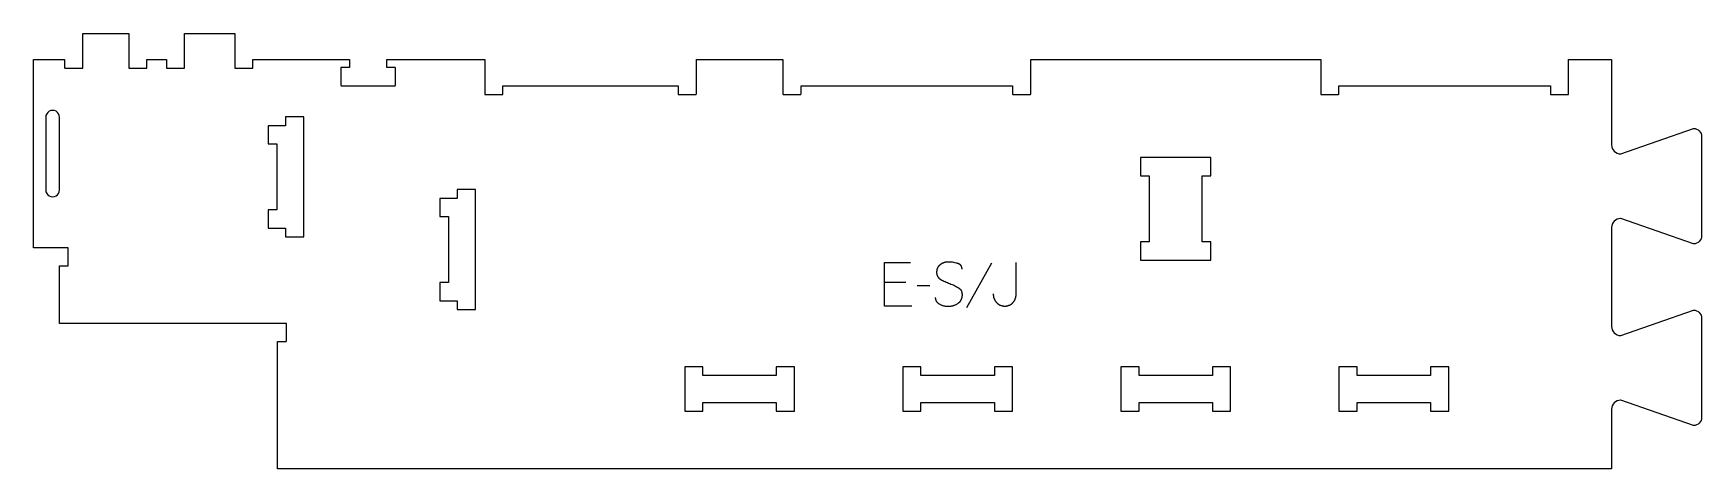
# Model space of a CAD drawing. Extents: x -582 to 565, y -142 to 158.
import ezdxf

# ---------------------------------------------------------------- set-up
doc = ezdxf.new("R2010")
doc.units = 0
for name, color, linetype in [('1_ANYTOOL_1MMDEEP_LABELS_S', 2, 'CONTINUOUS'), ('3_ANYTOOL_CUTTHROUGH_INSID', 4, 'CONTINUOUS'), ('4_ANYTOOL_CUTTHROUGH_OUTSI', 5, 'CONTINUOUS')]:
    doc.layers.add(name, color=color, linetype=linetype)

msp = doc.modelspace()

# ---------------------------------------------------------------- linework, layer by layer
at = {"layer": '1_ANYTOOL_1MMDEEP_LABELS_S'}
for p, q in [((76.7, -0.5), (59.5, -31.2)), ((17.7, -13.9), (3, -13.9)), ((34.2, -16.1), (25.4, -16.2))]:
    msp.add_line(p, q, dxfattribs=at)
for points in [[(21.9, -30), (3, -30), (3, 0), (20.8, 0)], [(56.4, -4.6), (56.4, -4.4), (56.4, -4.3), (56.4, -4.2), (56.4, -4.1), (56.4, -4), (56.4, -3.9), (56.3, -3.9), (56.3, -3.8), (56.3, -3.7), (56.3, -3.6), (56.3, -3.5), (56.3, -3.4), (56.2, -3.4), (56.2, -3.3), (56.2, -3.2), (56.2, -3.1), (56.1, -3), (56.1, -3), (56.1, -2.9), (56, -2.8), (56, -2.7), (56, -2.7), (55.9, -2.6), (55.9, -2.5), (55.9, -2.5), (55.8, -2.4), (55.8, -2.3), (55.7, -2.3), (55.7, -2.2), (55.6, -2.1), (55.6, -2.1), (55.5, -2), (55.5, -1.9), (55.4, -1.9), (55.4, -1.8), (55.3, -1.8), (55.2, -1.7), (55.2, -1.7), (55.1, -1.6), (55, -1.5), (55, -1.5), (54.9, -1.4), (54.8, -1.4), (54.8, -1.3), (54.7, -1.3), (54.6, -1.2), (54.5, -1.2), (54.5, -1.2), (54.4, -1.1), (54.3, -1.1), (54.2, -1), (54.1, -0.9), (53.9, -0.9), (53.7, -0.8), (53.5, -0.7), (53.3, -0.7), (53.1, -0.6), (52.3, -0.4), (51.5, -0.2), (50.7, 0), (49.9, 0.1), (49.6, 0.2), (49.2, 0.2), (48.8, 0.3), (48.5, 0.3), (48.1, 0.3), (47.7, 0.3), (47.4, 0.3), (47, 0.3), (46.8, 0.3), (46.6, 0.3), (46.4, 0.3), (46.2, 0.3), (46.1, 0.3), (45.9, 0.3), (45.7, 0.3), (45.5, 0.2), (45.3, 0.2), (45.1, 0.2), (44.9, 0.1), (44.8, 0.1), (44.6, 0), (44.4, 0), (44.2, -0.1), (44, -0.1), (43.9, -0.2), (43.7, -0.2), (43.5, -0.3), (43.4, -0.4), (43.2, -0.5), (43, -0.5), (42.8, -0.6), (42.7, -0.7), (42.5, -0.8), (42.4, -0.9), (42.2, -1), (42, -1.1), (41.9, -1.2), (41.7, -1.3), (41.6, -1.4), (41.4, -1.5), (41.2, -1.6), (41.1, -1.7), (41, -1.9), (40.8, -2), (40.7, -2.1), (40.6, -2.2), (40.4, -2.4), (40.3, -2.5), (40.2, -2.6), (40.1, -2.8), (40, -2.9), (39.9, -3.1), (39.8, -3.2), (39.7, -3.4), (39.6, -3.5), (39.5, -3.7), (39.5, -3.9), (39.4, -4), (39.3, -4.2), (39.3, -4.4), (39.2, -4.5), (39.2, -4.7), (39.1, -4.9), (39.1, -5.1), (39, -5.3), (39, -5.5), (39, -5.7), (39, -5.9), (38.9, -6.1), (38.9, -6.3), (38.9, -6.5), (38.9, -6.7), (38.9, -6.9), (38.9, -7.1), (38.9, -7.3), (39, -7.5), (39, -7.7), (39, -7.9), (39, -8.1), (39.1, -8.3), (39.1, -8.5), (39.2, -8.7), (39.2, -8.8), (39.3, -9), (39.3, -9.1), (39.4, -9.2), (39.4, -9.3), (39.5, -9.4), (39.5, -9.4), (39.5, -9.5), (39.6, -9.6), (39.6, -9.7), (39.7, -9.8), (39.7, -9.8), (39.8, -9.9), (39.8, -10), (39.9, -10.1), (39.9, -10.1), (40, -10.2), (40, -10.3), (40.1, -10.4), (40.1, -10.4), (40.2, -10.5), (40.3, -10.6), (40.3, -10.6), (40.4, -10.7), (40.4, -10.8), (40.5, -10.8), (40.6, -11), (40.8, -11.1), (40.9, -11.2), (41.1, -11.3), (41.2, -11.4), (41.4, -11.5), (41.6, -11.6), (41.7, -11.7), (42.5, -12.1), (43.2, -12.5), (43.9, -12.9), (44.7, -13.2), (45.5, -13.6), (46.3, -13.9), (47.1, -14.3), (47.9, -14.6), (48.7, -14.9), (49.5, -15.2), (50.3, -15.5), (51.1, -15.9), (51.8, -16.3), (52.6, -16.7), (53.3, -17.1), (54, -17.5), (54.1, -17.6), (54.3, -17.7), (54.4, -17.8), (54.5, -17.9), (54.6, -17.9), (54.7, -18), (54.7, -18.1), (54.8, -18.1), (54.9, -18.2), (54.9, -18.3), (55, -18.3), (55.1, -18.4), (55.1, -18.5), (55.2, -18.5), (55.2, -18.6), (55.3, -18.7), (55.4, -18.8), (55.4, -18.8), (55.5, -18.9), (55.5, -19), (55.6, -19.1), (55.6, -19.1), (55.7, -19.2), (55.7, -19.3), (55.7, -19.4), (55.8, -19.5), (55.8, -19.5), (55.9, -19.6), (55.9, -19.7), (55.9, -19.8), (56, -19.9), (56, -20), (56, -20.1), (56.1, -20.1), (56.1, -20.2), (56.1, -20.3), (56.2, -20.4), (56.2, -20.6), (56.3, -20.8), (56.3, -21), (56.3, -21.2), (56.3, -21.4), (56.4, -21.6), (56.4, -21.8), (56.4, -22), (56.4, -22.2), (56.4, -22.5), (56.4, -22.7), (56.4, -22.9), (56.3, -23.2), (56.3, -23.4), (56.3, -23.6), (56.2, -23.8), (56.2, -24), (56.2, -24.3), (56.1, -24.5), (56, -24.7), (56, -24.9), (55.9, -25.1), (55.8, -25.3), (55.8, -25.5), (55.7, -25.6), (55.6, -25.8), (55.5, -26), (55.4, -26.2), (55.3, -26.4), (55.2, -26.5), (55.1, -26.7), (55, -26.9), (54.9, -27), (54.7, -27.2), (54.6, -27.3), (54.5, -27.5), (54.3, -27.6), (54.2, -27.7), (54, -27.9), (53.9, -28), (53.7, -28.1), (53.5, -28.3), (53.4, -28.4), (53.2, -28.5), (52.8, -28.7), (52.5, -28.9), (52.1, -29.1), (51.7, -29.3), (51.3, -29.5), (51, -29.6), (50.6, -29.7), (50.4, -29.8), (50.2, -29.9), (50, -29.9), (49.8, -30), (49.6, -30), (49.4, -30.1), (49.2, -30.1), (49, -30.1), (48.6, -30.2), (48.2, -30.3), (47.8, -30.3), (47.4, -30.3), (47, -30.3), (46.6, -30.3), (46.2, -30.3), (45.8, -30.3), (45.4, -30.3), (45, -30.2), (44.6, -30.1), (44.2, -30.1), (43.8, -30), (43.4, -29.9), (43.1, -29.8), (42.7, -29.6), (42.3, -29.5), (42, -29.3), (41.6, -29.2), (41.3, -29), (40.9, -28.8), (40.8, -28.7), (40.6, -28.6), (40.4, -28.5), (40.3, -28.4), (40.1, -28.3), (40, -28.2), (39.9, -28), (39.7, -27.9), (39.6, -27.8), (39.5, -27.7), (39.4, -27.5), (39.3, -27.4), (39.2, -27.3), (39.2, -27.3), (39.1, -27.2), (39.1, -27.1), (39, -27.1), (39, -27), (38.9, -26.9), (38.9, -26.8), (38.8, -26.8), (38.8, -26.7), (38.7, -26.6), (38.7, -26.5), (38.7, -26.5), (38.6, -26.4), (38.6, -26.3), (38.6, -26.2), (38.5, -26.2), (38.5, -26.1), (38.5, -26), (38.5, -25.9), (38.4, -25.7), (38.4, -25.6), (38.3, -25.4), (38.3, -25.2), (38.3, -25.1), (38.2, -24.9), (38.2, -24.7), (38.2, -24.5), (38.2, -24.3), (38.2, -24.1)], [(77.8, -21.5), (77.8, -21.7), (77.8, -21.9), (77.8, -22.1), (77.8, -22.3), (77.8, -22.5), (77.9, -22.7), (77.9, -22.9), (77.9, -23.1), (78, -23.3), (78, -23.5), (78, -23.7), (78.1, -23.9), (78.1, -24.1), (78.2, -24.3), (78.3, -24.5), (78.3, -24.7), (78.4, -24.8), (78.5, -25), (78.6, -25.2), (78.6, -25.4), (78.7, -25.6), (78.8, -25.7), (78.9, -25.9), (79, -26.1), (79.1, -26.3), (79.2, -26.4), (79.3, -26.6), (79.5, -26.8), (79.6, -26.9), (79.7, -27.1), (79.8, -27.3), (80, -27.4), (80.1, -27.6), (80.3, -27.7), (80.4, -27.9), (80.5, -28), (80.7, -28.2), (80.9, -28.3), (81, -28.4), (81.2, -28.6), (81.3, -28.7), (81.5, -28.8), (81.7, -28.9), (81.8, -29), (82, -29.1), (82.2, -29.2), (82.4, -29.3), (82.5, -29.4), (82.7, -29.4), (82.9, -29.5), (83.1, -29.6), (83.3, -29.6), (83.5, -29.7), (83.7, -29.7), (83.9, -29.8), (84.1, -29.8), (84.3, -29.9), (84.5, -29.9), (84.7, -29.9), (84.9, -30), (85.1, -30), (85.4, -30), (85.6, -30), (85.8, -30), (86, -30), (86.2, -30), (86.4, -30), (86.6, -30), (86.8, -29.9), (87, -29.9), (87.2, -29.9), (87.4, -29.9), (87.6, -29.8), (87.8, -29.8), (88, -29.7), (88.2, -29.7), (88.4, -29.6), (88.6, -29.5), (88.7, -29.5), (88.9, -29.4), (89.1, -29.3), (89.3, -29.3), (89.4, -29.2), (89.6, -29.1), (89.7, -29), (89.9, -28.9), (90.1, -28.8), (90.2, -28.7), (90.4, -28.6), (90.5, -28.4), (90.7, -28.3), (90.8, -28.2), (91, -28.1), (91.1, -27.9), (91.2, -27.8), (91.4, -27.6), (91.5, -27.5), (91.6, -27.3), (91.8, -27.2), (91.9, -27), (92, -26.9), (92.1, -26.7), (92.2, -26.6), (92.3, -26.4), (92.4, -26.2), (92.5, -26.1), (92.6, -25.9), (92.7, -25.7), (92.8, -25.6), (92.8, -25.4), (92.9, -25.2), (93, -25), (93, -24.8), (93.1, -24.7), (93.2, -24.5), (93.2, -24.3), (93.3, -24.1), (93.3, -23.9), (93.3, -23.7), (93.4, -23.5), (93.4, -23.3), (93.4, -23.1), (93.5, -22.9), (93.5, -22.7), (93.5, -22.5), (93.5, -22.3), (93.5, -22.1), (93.5, -21.9), (93.5, 0)]]:
    msp.add_lwpolyline(points, dxfattribs=at)
at = {"layer": '3_ANYTOOL_CUTTHROUGH_INSID'}
msp.add_lwpolyline([(-564.4, 99.9, 1.000001), (-573.9, 99.9), (-573.9, 49.9, 1.000001), (-564.4, 49.9)], format="xyb", close=True, dxfattribs=at)
for points in [[(-408.9, 100.1), (-408.9, 94.1), (-420.9, 94.1), (-420.9, 81.6), (-414.9, 81.6), (-414.9, 36.1), (-420.9, 36.1), (-420.9, 23.6), (-408.9, 23.6), (-408.9, 17.6), (-396.4, 17.6), (-396.4, 100.1)], [(227.6, 1.6), (227.6, 14.1), (221.6, 14.1), (221.6, 59.6), (227.6, 59.6), (227.6, 72.1), (179.1, 72.1), (179.1, 59.6), (185.1, 59.6), (185.1, 14.1), (179.1, 14.1), (179.1, 1.6)], [(-290.9, 50.1), (-290.9, 44.1), (-302.9, 44.1), (-302.9, 31.6), (-296.9, 31.6), (-296.9, -13.9), (-302.9, -13.9), (-302.9, -26.4), (-290.9, -26.4), (-290.9, -32.4), (-278.4, -32.4), (-278.4, 50.1)], [(-121.9, -77.9), (-121.9, -71.9), (-134.4, -71.9), (-134.4, -102.4), (-121.9, -102.4), (-121.9, -96.4), (-71.4, -96.4), (-71.4, -102.4), (-58.9, -102.4), (-58.9, -71.9), (-71.4, -71.9), (-71.4, -77.9)], [(28.1, -77.9), (28.1, -71.9), (15.6, -71.9), (15.6, -102.4), (28.1, -102.4), (28.1, -96.4), (78.6, -96.4), (78.6, -102.4), (91.1, -102.4), (91.1, -71.9), (78.6, -71.9), (78.6, -77.9)], [(178.1, -77.9), (178.1, -71.9), (165.6, -71.9), (165.6, -102.4), (178.1, -102.4), (178.1, -96.4), (228.6, -96.4), (228.6, -102.4), (241.1, -102.4), (241.1, -71.9), (228.6, -71.9), (228.6, -77.9)], [(378.6, -96.4), (378.6, -102.4), (391.1, -102.4), (391.1, -71.9), (378.6, -71.9), (378.6, -77.9), (328.1, -77.9), (328.1, -71.9), (315.6, -71.9), (315.6, -102.4), (328.1, -102.4), (328.1, -96.4)]]:
    msp.add_lwpolyline(points, close=True, dxfattribs=at)
at = {"layer": '4_ANYTOOL_CUTTHROUGH_OUTSI'}
msp.add_lwpolyline([(-271.9, 139.6), (-271.9, 115.9, 0.414214), (-271.7, 115.6), (-259.7, 115.6, 0.414214), (-259.4, 115.9), (-259.4, 121.6), (-138.9, 121.6), (-138.9, 115.9, 0.414214), (-138.7, 115.6), (-126.7, 115.6, 0.414214), (-126.4, 115.9), (-126.4, 139.6), (-66.9, 139.6), (-66.9, 115.9, 0.414214), (-66.7, 115.6), (-54.7, 115.6, 0.414214), (-54.4, 115.9), (-54.4, 121.6), (91.1, 121.6), (91.1, 115.9, 0.414214), (91.3, 115.6), (103.3, 115.6, 0.414214), (103.6, 115.9), (103.6, 139.6), (303.1, 139.6), (303.1, 115.9, 0.414214), (303.3, 115.6), (315.3, 115.6, 0.414214), (315.6, 115.9), (315.6, 121.6), (461.1, 121.6), (461.1, 115.9, 0.414214), (461.3, 115.6), (473.3, 115.6, 0.414214), (473.6, 115.9), (473.6, 139.6), (503.1, 139.6), (503.1, 80.9, 0.411451), (509.3, 74.7), (509.4, 74.7), (559.4, 92.2, -0.412073), (565.1, 86.5), (565.1, 18.5, -0.412073), (559.4, 12.7), (509.4, 30.2), (509.3, 30.2, 0.414214), (503.1, 24), (503.1, -44, 0.414214), (509.3, -50.3), (509.4, -50.3), (559.4, -32.8, -0.412073), (565.1, -38.5), (565.1, -106.5, -0.412073), (559.4, -112.3), (509.4, -94.8), (509.3, -94.8, 0.411451), (503.1, -101), (503.1, -141.9), (-414.4, -141.9), (-414.4, -54.4), (-408.7, -54.4, 0.414214), (-408.4, -54.1), (-408.4, -42.1, 0.414214), (-408.7, -41.9), (-564.4, -41.9), (-564.4, -2.4), (-558.7, -2.4, 0.414214), (-558.4, -2.1), (-558.4, 9.9, 0.414214), (-558.7, 10.1), (-582.4, 10.1), (-582.4, 139.6), (-560.9, 139.6), (-560.9, 133.9, 0.414214), (-560.7, 133.6), (-548.7, 133.6, 0.414214), (-548.4, 133.9), (-548.4, 157.6), (-516.8, 157.6), (-516.8, 133.9, 0.414214), (-516.6, 133.6), (-504.6, 133.6, 0.414214), (-504.3, 133.9), (-504.3, 139.6), (-490.9, 139.6), (-490.9, 133.9, 0.414214), (-490.7, 133.6), (-478.7, 133.6, 0.414214), (-478.4, 133.9), (-478.4, 157.6), (-443.9, 157.6), (-443.9, 133.9, 0.414214), (-443.7, 133.6), (-431.7, 133.6, 0.414214), (-431.4, 133.9), (-431.4, 139.6), (-364.9, 139.6), (-364.9, 134.1), (-370.7, 134.1, 0.414214), (-370.9, 133.9), (-370.9, 121.9, 0.414214), (-370.7, 121.6), (-333.7, 121.6, 0.414214), (-333.4, 121.9), (-333.4, 133.9, 0.414214), (-333.7, 134.1), (-339.4, 134.1), (-339.4, 139.6)], format="xyb", close=True, dxfattribs=at)

doc.saveas('drawing.dxf')
